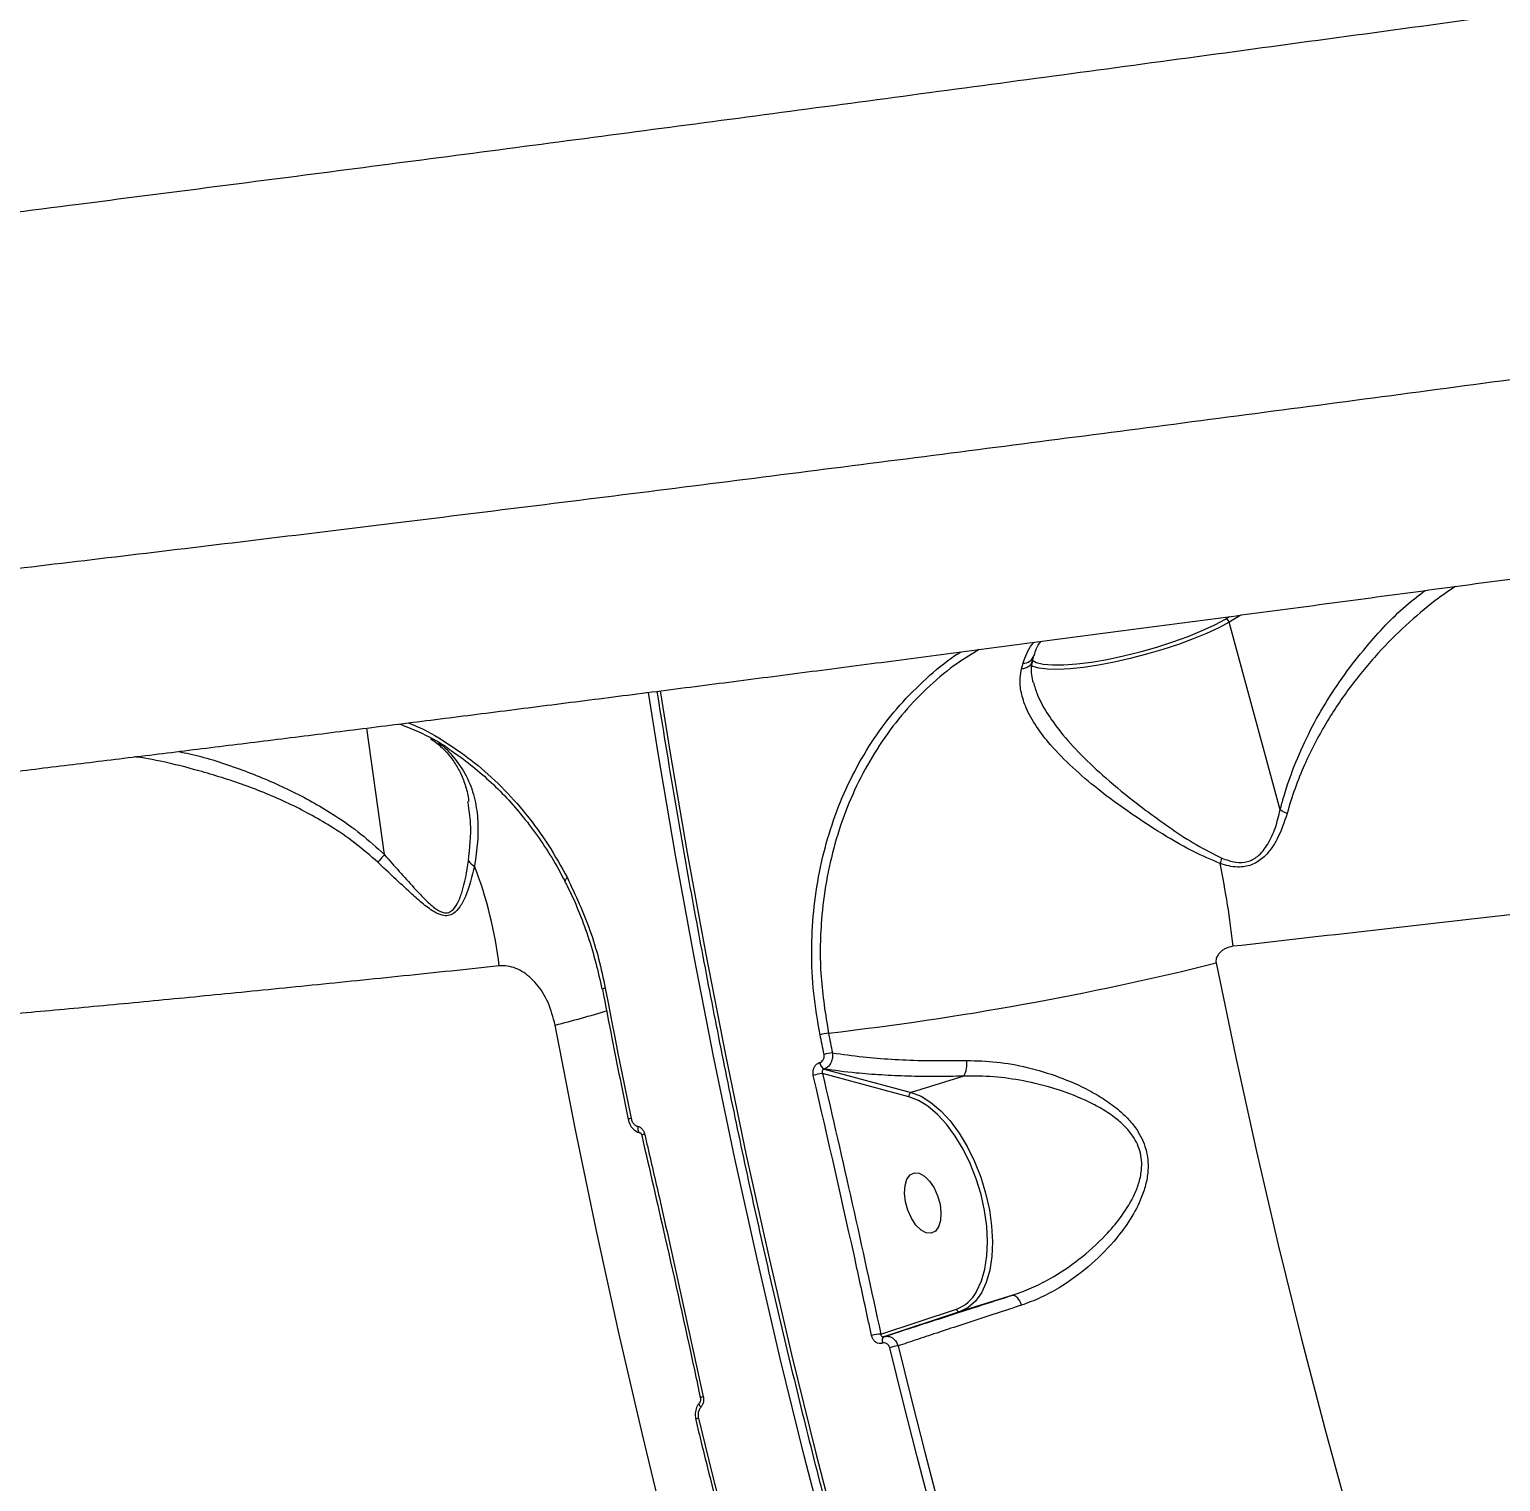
# Model space of a CAD drawing. Header units: millimetres. Extents: x -9609 to 9022, y -7175 to 8108.
# Drawn here: x -5118.8 to -4907.3, y 5036.6 to 5245.4 of the extents above; entities that cross this region are included whole.
import ezdxf

# ---------------------------------------------------------------- set-up
doc = ezdxf.new("R2010")
doc.units = ezdxf.units.MM
for name, color, linetype in [('DIKOM_ОБЪЕКТ', 7, 'Continuous'), ('DIKOM_РАЗМЕР_ЗОНА', 7, 'Continuous'), ('DIKOM_РАЗМЕР_ОБЪЕКТА', 7, 'Continuous')]:
    doc.layers.add(name, color=color, linetype=linetype)
doc.styles.add('style1', font='arial.ttf', dxfattribs={"width": 0.8})
doc.dimstyles.new('1-50', dxfattribs={"dimtxt": 300, "dimasz": 200, "dimexe": 100, "dimexo": 0, "dimgap": 100, "dimtad": 1, "dimtxsty": 'style1', "dimcen": 200, "dimclrd": 7, "dimclre": 7, "dimclrt": 7, "dimadec": 1, "dimazin": 2, "dimtfac": 1, "dimtmove": 0, "dimatfit": 2, "dimfxl": 0, "dimlwd": 25, "dimlwe": 18, "dimarcsym": 0})

# ---------------------------------------------------------------- blocks, each defined once
blk = doc.blocks.new('*D10')
at = {"layer": 'Defpoints', "color": 0, "transparency": 16777216}
for p in [(-405.54, 6589.16), (-8044.66, -3492.79), (424.09, -3492.79)]:
    blk.add_point(p, dxfattribs=at)
at = {"layer": 'DIKOM_РАЗМЕР_ОБЪЕКТА', "color": 7, "lineweight": 18, "transparency": 16777216}
for p, q in [((-405.54, 6589.16), (-8144.66, 6589.16)), ((424.09, -3492.79), (-8144.66, -3492.79))]:
    blk.add_line(p, q, dxfattribs=at)
at = {"layer": 'DIKOM_РАЗМЕР_ОБЪЕКТА', "color": 7, "lineweight": 25, "transparency": 16777216}
blk.add_line((-8044.66, 6389.16), (-8044.66, -3292.79), dxfattribs=at)
at = {"layer": 'DIKOM_РАЗМЕР_ОБЪЕКТА', "color": 7, "transparency": 16777216}
for points in [[(-8077.99, 6389.16), (-8011.32, 6389.16), (-8044.66, 6589.16)], [(-8077.99, -3292.79), (-8011.32, -3292.79), (-8044.66, -3492.79)]]:
    blk.add_solid(points, dxfattribs=at)
at = {"layer": 'DIKOM_РАЗМЕР_ОБЪЕКТА', "color": 7, "transparency": 16777216, "insert": (-8297.83, 1541.5), "char_height": 300, "attachment_point": 5, "rotation": 90, "style": 'style1'}
blk.add_mtext('10100', dxfattribs=at)
blk = doc.blocks.new('*D13')
at = {"layer": 'Defpoints', "color": 0, "transparency": 16777216}
for p in [(-4933.28, 8107.63), (-9158.98, -4977.79), (-1652.91, -4977.79)]:
    blk.add_point(p, dxfattribs=at)
at = {"layer": 'DIKOM_РАЗМЕР_ЗОНА', "color": 7, "lineweight": 18, "transparency": 16777216}
for p, q in [((-4933.28, 8107.63), (-9258.98, 8107.63)), ((-1652.91, -4977.79), (-9258.98, -4977.79))]:
    blk.add_line(p, q, dxfattribs=at)
at = {"layer": 'DIKOM_РАЗМЕР_ЗОНА', "color": 7, "lineweight": 25, "transparency": 16777216}
blk.add_line((-9158.98, 7907.63), (-9158.98, -4777.79), dxfattribs=at)
at = {"layer": 'DIKOM_РАЗМЕР_ЗОНА', "color": 7, "transparency": 16777216}
for points in [[(-9192.32, 7907.63), (-9125.65, 7907.63), (-9158.98, 8107.63)], [(-9192.32, -4777.79), (-9125.65, -4777.79), (-9158.98, -4977.79)]]:
    blk.add_solid(points, dxfattribs=at)
at = {"layer": 'DIKOM_РАЗМЕР_ЗОНА', "color": 7, "transparency": 16777216, "insert": (-9412.26, 1541.5), "char_height": 300, "attachment_point": 5, "rotation": 90, "style": 'style1'}
blk.add_mtext('13100', dxfattribs=at)

msp = doc.modelspace()

# ---------------------------------------------------------------- linework, layer by layer
at = {"layer": 'DIKOM_ОБЪЕКТ', "color": 7, "linetype": 'Continuous', "lineweight": 15}
for p, q in [((-4946.863, 5160.637), (-4946.249, 5161.002)), ((-4944.637, 5161.216), (-4946.337, 5160.206)), ((-4938.976, 5133.222), (-4946.337, 5160.206)), ((-4976.158, 5153.507), (-4975.943, 5154.293)), ((-4974.587, 5154.599), (-4974.375, 5155.361)), ((-5067.744, 5126.785), (-5070.276, 5144.967)), ((-5055.713, 5134.203), (-5055.739, 5134.412)), ((-5005.185, 5096.875), (-5005.163, 5096.882)), ((-4992.358, 5091.966), (-5004.773, 5095.297)), ((-5004.533, 5095.942), (-5004.556, 5095.935)), ((-5004.556, 5095.935), (-4992.015, 5092.571)), ((-4984.479, 5094.923), (-4992.015, 5092.571)), ((-5030.746, 5086.413), (-5030.746, 5086.41)), ((-4977.432, 5063.434), (-4984.968, 5061.082)), ((-4996.394, 5057.852), (-4985.526, 5061.432)), ((-4984.968, 5061.082), (-4995.948, 5057.466)), ((-4996.137, 5056.543), (-4996.159, 5056.536)), ((-4995.948, 5057.466), (-4995.925, 5057.473))]:
    msp.add_line(p, q, dxfattribs=at)
at = {"layer": 'DIKOM_ОБЪЕКТ', "color": 7, "linetype": 'Continuous', "lineweight": 15, "flags": 128}
for points in [[(-4946.337, 5160.206), (-4947.819, 5159.401), (-4949.553, 5158.585), (-4951.501, 5157.777), (-4953.62, 5156.994), (-4955.865, 5156.253), (-4958.186, 5155.57), (-4960.535, 5154.959), (-4962.859, 5154.435), (-4965.108, 5154.008), (-4967.234, 5153.687), (-4969.191, 5153.481), (-4970.934, 5153.392), (-4972.429, 5153.423), (-4973.64, 5153.574), (-4974.543, 5153.84), (-4974.782, 5153.96)], [(-4974.653, 5154.723), (-4974.046, 5154.399), (-4973.041, 5154.155), (-4971.709, 5154.038), (-4970.083, 5154.05), (-4968.204, 5154.192), (-4966.114, 5154.459), (-4963.866, 5154.845), (-4961.514, 5155.342), (-4959.113, 5155.936), (-4956.722, 5156.614), (-4954.401, 5157.359), (-4952.203, 5158.154), (-4950.182, 5158.978), (-4948.388, 5159.813), (-4946.863, 5160.637)], [(-4953.571, 4880.096), (-4958.815, 4892.486), (-4963.93, 4905.076), (-4968.914, 4917.858), (-4973.763, 4930.824), (-4978.474, 4943.965), (-4983.044, 4957.273), (-4987.47, 4970.738), (-4991.749, 4984.353), (-4995.878, 4998.108), (-4999.855, 5011.994), (-5003.677, 5026.002), (-5007.341, 5040.123), (-5010.844, 5054.348), (-5014.186, 5068.666), (-5017.363, 5083.07), (-5020.374, 5097.549), (-5023.216, 5112.094), (-5025.887, 5126.696), (-5028.386, 5141.344), (-5029.794, 5150.097)], [(-5028.111, 5150.312), (-5026.716, 5141.644), (-5024.225, 5127.04), (-5021.561, 5112.482), (-5018.728, 5097.981), (-5015.726, 5083.545), (-5012.558, 5069.185), (-5009.227, 5054.909), (-5005.734, 5040.727), (-5002.08, 5026.649), (-4998.27, 5012.683), (-4994.306, 4998.839), (-4990.189, 4985.125), (-4985.923, 4971.551), (-4981.51, 4958.126), (-4976.955, 4944.859), (-4972.257, 4931.757), (-4967.423, 4918.83), (-4962.454, 4906.086), (-4957.354, 4893.534), (-4952.126, 4881.182)], [(-5041.433, 5123.415), (-5041.554, 5123.32), (-5041.65, 5123.23), (-5041.717, 5123.15), (-5041.752, 5123.082), (-5041.755, 5123.028), (-5041.749, 5123.015)], [(-4948.206, 5111.193), (-4945.376, 5097.611), (-4942.39, 5084.1), (-4939.251, 5070.667), (-4935.961, 5057.323), (-4932.522, 5044.075), (-4928.937, 5030.932), (-4925.207, 5017.903), (-4921.335, 5004.996), (-4917.323, 4992.219), (-4913.176, 4979.581), (-4908.893, 4967.089)], [(-5035.999, 5107.591), (-5035.549, 5105.242), (-5035.095, 5102.895), (-5034.638, 5100.548), (-5034.175, 5098.204), (-5033.709, 5095.861), (-5033.238, 5093.52), (-5032.762, 5091.18), (-5032.283, 5088.842)], [(-4988.957, 4903.403), (-4993.748, 4916.797), (-4998.409, 4930.346), (-5002.934, 4944.043), (-5007.323, 4957.88), (-5011.573, 4971.85), (-5015.682, 4985.946), (-5019.648, 5000.158), (-5023.466, 5014.48), (-5027.138, 5028.904), (-5030.66, 5043.421), (-5034.029, 5058.024), (-5037.245, 5072.705), (-5040.305, 5087.456), (-5043.209, 5102.268)], [(-5004.55, 5098.047), (-5004.623, 5098.401), (-5004.695, 5098.756), (-5004.768, 5099.111), (-5004.84, 5099.466), (-5004.913, 5099.821), (-5004.984, 5100.176), (-5005.057, 5100.531), (-5005.128, 5100.887)], [(-5003.914, 5101.113), (-5003.842, 5100.758), (-5003.77, 5100.404), (-5003.698, 5100.049), (-5003.626, 5099.694), (-5003.554, 5099.339), (-5003.481, 5098.985), (-5003.409, 5098.63), (-5003.336, 5098.275)], [(-4992.015, 5092.571), (-4990.607, 5092.027), (-4989.187, 5091.15), (-4987.782, 5089.96), (-4986.424, 5088.482), (-4985.144, 5086.748), (-4983.969, 5084.798), (-4982.925, 5082.672), (-4982.035, 5080.419), (-4981.318, 5078.086), (-4980.789, 5075.725), (-4980.461, 5073.389), (-4980.342, 5071.127), (-4980.432, 5068.989), (-4980.73, 5067.023), (-4981.23, 5065.27), (-4981.921, 5063.77), (-4982.787, 5062.556), (-4983.811, 5061.653), (-4984.968, 5061.082)], [(-4990.47, 5091.153), (-4990.995, 5091.439), (-4992.358, 5091.966)], [(-4982.633, 5063.933), (-4982.571, 5064.039), (-4981.901, 5065.493), (-4981.416, 5067.192), (-4981.127, 5069.099), (-4981.039, 5071.172), (-4981.156, 5073.365), (-4981.473, 5075.631), (-4981.986, 5077.92), (-4982.682, 5080.182), (-4983.545, 5082.368), (-4984.556, 5084.429), (-4985.696, 5086.32), (-4986.938, 5088.001), (-4988.254, 5089.434), (-4989.616, 5090.589), (-4990.47, 5091.153)], [(-5031.306, 5087.702), (-5031.323, 5087.528), (-5031.322, 5087.36), (-5031.302, 5087.205), (-5031.264, 5087.066), (-5031.208, 5086.949), (-5031.139, 5086.857), (-5031.056, 5086.793), (-5030.962, 5086.758)], [(-4992.836, 5076.867), (-4992.977, 5078.085), (-4992.906, 5079.189), (-4992.628, 5080.091), (-4992.167, 5080.716), (-4991.558, 5081.015), (-4990.854, 5080.962), (-4990.108, 5080.564), (-4989.383, 5079.85), (-4988.737, 5078.881), (-4988.222, 5077.733), (-4987.881, 5076.5), (-4987.741, 5075.283), (-4987.812, 5074.178), (-4988.09, 5073.277), (-4988.551, 5072.652), (-4989.159, 5072.353), (-4989.865, 5072.405), (-4990.609, 5072.804), (-4991.335, 5073.517), (-4991.981, 5074.487), (-4992.495, 5075.635), (-4992.836, 5076.867)], [(-4977.432, 5063.434), (-4977.291, 5063.443), (-4977.135, 5063.389), (-4976.969, 5063.275), (-4976.798, 5063.105), (-4976.629, 5062.883), (-4976.465, 5062.617), (-4976.313, 5062.317), (-4976.178, 5061.99)], [(-4995.948, 5057.466), (-4996.023, 5057.425), (-4996.088, 5057.357), (-4996.14, 5057.264), (-4996.176, 5057.148), (-4996.196, 5057.013), (-4996.201, 5056.863), (-4996.187, 5056.702), (-4996.159, 5056.536)], [(-4995.925, 5057.473), (-4996.001, 5057.432), (-4996.065, 5057.364), (-4996.117, 5057.271), (-4996.153, 5057.155), (-4996.174, 5057.02), (-4996.178, 5056.87), (-4996.166, 5056.709), (-4996.137, 5056.543)], [(-4978.44, 4994.755), (-4980.69, 5002.265), (-4982.894, 5009.815), (-4985.05, 5017.404), (-4987.16, 5025.031), (-4989.222, 5032.694), (-4991.235, 5040.391), (-4993.2, 5048.121), (-4995.116, 5055.882)], [(-4993.908, 5056.141), (-4991.994, 5048.385), (-4990.031, 5040.661), (-4988.019, 5032.969), (-4985.959, 5025.312), (-4983.851, 5017.691), (-4981.695, 5010.107), (-4979.493, 5002.562), (-4977.245, 4995.058)], [(-5022.262, 5047.326), (-5022.347, 5047.45), (-5022.413, 5047.57), (-5022.458, 5047.684), (-5022.481, 5047.787), (-5022.482, 5047.877), (-5022.46, 5047.951), (-5022.43, 5047.994)], [(-5022.31, 5048.635), (-5022.309, 5048.634), (-5022.309, 5048.631)], [(-5022.607, 5045.763), (-5022.745, 5045.708), (-5022.857, 5045.656), (-5022.939, 5045.607), (-5022.988, 5045.564), (-5023.002, 5045.528), (-5023.001, 5045.525)], [(-5022.607, 5045.763), (-5020.609, 5037.679), (-5018.562, 5029.627), (-5016.464, 5021.609), (-5014.315, 5013.627), (-5012.118, 5005.681), (-5009.872, 4997.774), (-5007.577, 4989.908), (-5005.234, 4982.083)]]:
    msp.add_lwpolyline(points, dxfattribs=at)
at = {"layer": 'DIKOM_ОБЪЕКТ', "color": 7, "linetype": 'Continuous', "lineweight": 15}
for centre, radius, start, end in [((-4946.871, 5160.09), 0.546, 12.17265, 89.1878), ((-4975.91, 5155.912), 1.619, 268.85436, 341.27474), ((-4940.76, 5123.722), 7.098, 158.91936, 165.4993), ((-5053.783, 5127.184), 2.293, 214.78156, 243.66471), ((-5109.296, 5104.055), 58.428, 6.59115, 21.14216), ((-5072.121, 5099.672), 127.141, 6.28591, 11.72026), ((-5053.987, 5536.816), 438.57, 276.55587, 283.957), ((-5035.857, 5106.478), 1.122, 97.2446, 119.78292), ((-5079.8, 5249.137), 151.358, 283.98986, 286.95124), ((-5002.888, 5092.257), 8.916, 96.6073, 104.55047), ((-5003.926, 5097.038), 1.27, 187.35824, 240.24961), ((-5003.899, 5097.049), 1.275, 187.50246, 240.18563), ((-5002.372, 5089.824), 8.506, 96.50666, 104.8359), ((-4987.225, 5096.611), 3.223, 328.4164, 10.03063), ((-5004.155, 5088.864), 6.463, 95.49382, 107.46396), ((-4991.808, 5092.053), 0.557, 111.82995, 188.9728), ((-5032.22, 5088.112), 0.733, 94.92358, 130.11685), ((-5030.222, 5085.836), 0.779, 98.56965, 132.20199), ((-4987.393, 5066.515), 5.415, 290.1604, 331.52063), ((-4985.069, 5061.541), 0.47, 193.44284, 282.38806), ((-4996.174, 5052.699), 5.159, 92.44327, 107.46709), ((-4993.457, 5051.099), 5.062, 95.10902, 109.12068), ((-5021.825, 5048.185), 0.662, 96.90484, 137.11157)]:
    msp.add_arc(centre, radius, start, end, dxfattribs=at)
for points, knots in [([(-4469.843, 5310.388), (-4475.137, 5309.566), (-4485.73, 5307.921), (-4502.361, 5305.371), (-4519.495, 5302.766), (-4537.325, 5300.079), (-4555.832, 5297.313), (-4575.004, 5294.47), (-4594.621, 5291.581), (-4614.455, 5288.68), (-4634.463, 5285.77), (-4654.603, 5282.858), (-4675.027, 5279.921), (-4695.894, 5276.934), (-4717.183, 5273.902), (-4738.866, 5270.828), (-4760.697, 5267.748), (-4782.429, 5264.695), (-4804.028, 5261.673), (-4825.459, 5258.688), (-4846.879, 5255.717), (-4868.454, 5252.737), (-4890.148, 5249.755), (-4911.926, 5246.774), (-4933.535, 5243.83), (-4954.72, 5240.959), (-4975.455, 5238.163), (-4995.721, 5235.446), (-5015.684, 5232.785), (-5035.494, 5230.161), (-5055.107, 5227.581), (-5074.482, 5225.052), (-5093.392, 5222.604), (-5112.818, 5220.112), (-5132.6, 5217.603), (-5152.654, 5215.09), (-5165.319, 5213.534), (-5171.649, 5212.756)], [0, 0, 0, 0, 0.0277162, 0.0554554, 0.0831954, 0.1109107, 0.1394316, 0.1679794, 0.1965258, 0.2250477, 0.2527589, 0.2804942, 0.308231, 0.3359418, 0.3644571, 0.3929979, 0.4215384, 0.4500531, 0.4777908, 0.505552, 0.5333131, 0.5610503, 0.5895953, 0.6181663, 0.6467363, 0.6752816, 0.7029903, 0.730722, 0.7584544, 0.786163, 0.8146745, 0.8432131, 0.8717507, 0.9002629, 0.9335017, 0.9667609, 1, 1, 1, 1]), ([(-5329.972, 5150.44), (-5329.985, 5150.418), (-5330.116, 5150.185), (-5329.519, 5149.845), (-5328.083, 5149.443), (-5325.59, 5149.182), (-5322.185, 5149.051), (-5317.882, 5149.055), (-5312.719, 5149.187), (-5306.737, 5149.441), (-5299.906, 5149.819), (-5292.157, 5150.324), (-5283.471, 5150.963), (-5273.836, 5151.74), (-5263.36, 5152.645), (-5252.167, 5153.668), (-5240.298, 5154.803), (-5227.8, 5156.046), (-5214.587, 5157.402), (-5200.55, 5158.884), (-5185.681, 5160.494), (-5169.984, 5162.233), (-5153.636, 5164.081), (-5136.839, 5166.015), (-5119.633, 5168.029), (-5102.067, 5170.116), (-5084.005, 5172.292), (-5065.303, 5174.576), (-5045.969, 5176.967), (-5026.021, 5179.465), (-5005.686, 5182.041), (-4985.199, 5184.664), (-4964.601, 5187.331), (-4943.932, 5190.033), (-4923.038, 5192.791), (-4901.757, 5195.628), (-4880.112, 5198.54), (-4858.133, 5201.526), (-4836.072, 5204.553), (-4813.063, 5207.738), (-4789.139, 5211.084), (-4764.358, 5214.586), (-4739.512, 5218.133), (-4714.663, 5221.718), (-4689.876, 5225.33), (-4666.632, 5228.752), (-4644.931, 5231.979), (-4624.745, 5235.006), (-4604.883, 5238.012), (-4585.199, 5241.019), (-4565.735, 5244.022), (-4546.534, 5247.014), (-4527.819, 5249.961), (-4509.813, 5252.828), (-4492.529, 5255.61), (-4475.966, 5258.307), (-4459.984, 5260.941), (-4444.465, 5263.533), (-4429.458, 5266.075), (-4415.004, 5268.562), (-4401.275, 5270.965), (-4388.416, 5273.258), (-4376.429, 5275.439), (-4365.302, 5277.51), (-4354.95, 5279.485), (-4345.3, 5281.379), (-4336.403, 5283.184), (-4328.292, 5284.895), (-4321.068, 5286.49), (-4314.807, 5287.949), (-4309.494, 5289.274), (-4305.101, 5290.469), (-4301.59, 5291.545), (-4298.93, 5292.511), (-4297.228, 5293.352), (-4296.434, 5293.972), (-4296.565, 5294.254), (-4296.609, 5294.347)], [0, 0, 0, 0, 0.001385, 0.0145913, 0.0281764, 0.0417741, 0.055372, 0.0689572, 0.0821837, 0.0954218, 0.1086596, 0.1218862, 0.1354982, 0.1491228, 0.1627472, 0.1763593, 0.1895867, 0.2028259, 0.2160651, 0.2292927, 0.2429049, 0.2565298, 0.2701548, 0.2837667, 0.2969774, 0.3101995, 0.323421, 0.3366318, 0.3502248, 0.3638306, 0.377436, 0.3910291, 0.4042406, 0.4174639, 0.4306871, 0.4438985, 0.457494, 0.4711018, 0.4847092, 0.4983044, 0.5135873, 0.5288788, 0.5441619, 0.5597743, 0.575397, 0.5910097, 0.6042386, 0.6174788, 0.6307192, 0.6439484, 0.6575617, 0.6711873, 0.6848134, 0.6984267, 0.7116328, 0.7248506, 0.7380683, 0.7512744, 0.764863, 0.778464, 0.792065, 0.8056534, 0.8188814, 0.8321208, 0.8453601, 0.858588, 0.8722021, 0.8858288, 0.8994554, 0.9130696, 0.926293, 0.9395278, 0.9527626, 0.9659858, 0.9795953, 0.9932172, 1, 1, 1, 1]), ([(-5330.005, 5150.439), (-5330.004, 5150.363), (-5329.994, 5149.245), (-5329.665, 5147.111), (-5329.017, 5144.107), (-5328.055, 5141.246), (-5326.854, 5138.555), (-5325.432, 5136.054), (-5323.831, 5133.764), (-5322.09, 5131.701), (-5320.255, 5129.875), (-5318.375, 5128.292), (-5316.497, 5126.947), (-5314.662, 5125.823), (-5312.895, 5124.897), (-5311.214, 5124.144), (-5309.621, 5123.534), (-5308.109, 5123.041), (-5306.662, 5122.643), (-5305.259, 5122.321), (-5303.877, 5122.061), (-5302.48, 5121.85), (-5301.015, 5121.681), (-5299.4, 5121.547), (-5297.454, 5121.445), (-5294.902, 5121.391), (-5291.926, 5121.414), (-5288.611, 5121.508), (-5285.211, 5121.653), (-5281.577, 5121.848), (-5277.652, 5122.094), (-5273.529, 5122.383), (-5269.177, 5122.712), (-5264.565, 5123.086), (-5259.705, 5123.5), (-5254.581, 5123.956), (-5249.188, 5124.454), (-5243.52, 5124.995), (-5237.592, 5125.576), (-5231.401, 5126.198), (-5224.951, 5126.86), (-5218.229, 5127.565), (-5211.247, 5128.309), (-5204.029, 5129.091), (-5196.595, 5129.908), (-5188.933, 5130.762), (-5181.03, 5131.653), (-5172.871, 5132.585), (-5164.474, 5133.553), (-5155.854, 5134.558), (-5147.005, 5135.6), (-5137.927, 5136.678), (-5128.648, 5137.789), (-5119.174, 5138.934), (-5109.51, 5140.109), (-5099.638, 5141.319), (-5089.571, 5142.562), (-5079.334, 5143.834), (-5068.956, 5145.131), (-5058.438, 5146.455), (-5047.757, 5147.806), (-5036.906, 5149.187), (-5025.893, 5150.597), (-5014.746, 5152.031), (-5003.461, 5153.491), (-4992.036, 5154.976), (-4980.494, 5156.484), (-4968.858, 5158.012), (-4957.135, 5159.558), (-4945.316, 5161.124), (-4933.401, 5162.71), (-4921.408, 5164.314), (-4909.358, 5165.932), (-4897.27, 5167.562), (-4885.156, 5169.203), (-4872.999, 5170.856), (-4860.779, 5172.525), (-4848.485, 5174.211), (-4836.133, 5175.911), (-4823.74, 5177.624), (-4811.32, 5179.348), (-4798.894, 5181.079), (-4786.477, 5182.816), (-4774.087, 5184.556), (-4761.742, 5186.296), (-4749.458, 5188.035), (-4737.25, 5189.77), (-4725.126, 5191.5), (-4713.062, 5193.228), (-4701.027, 5194.959), (-4689.008, 5196.694), (-4677.03, 5198.431), (-4665.128, 5200.164), (-4653.338, 5201.887), (-4641.693, 5203.597), (-4630.174, 5205.295), (-4618.765, 5206.984), (-4607.455, 5208.666), (-4596.271, 5210.337), (-4585.222, 5211.995), (-4574.306, 5213.64), (-4563.518, 5215.274), (-4552.892, 5216.892), (-4542.435, 5218.492), (-4532.145, 5220.074), (-4522.001, 5221.642), (-4512.026, 5223.193), (-4502.253, 5224.72), (-4492.717, 5226.219), (-4483.415, 5227.69), (-4474.313, 5229.139), (-4465.402, 5230.566), (-4456.693, 5231.97), (-4448.211, 5233.348), (-4439.952, 5234.7), (-4431.914, 5236.026), (-4424.116, 5237.323), (-4416.572, 5238.588), (-4409.279, 5239.824), (-4402.22, 5241.03), (-4395.403, 5242.209), (-4388.847, 5243.354), (-4382.572, 5244.464), (-4376.59, 5245.536), (-4370.867, 5246.576), (-4365.402, 5247.585), (-4360.192, 5248.563), (-4355.258, 5249.507), (-4350.592, 5250.419), (-4346.19, 5251.299), (-4342.041, 5252.151), (-4338.156, 5252.974), (-4334.52, 5253.771), (-4331.11, 5254.551), (-4327.879, 5255.328), (-4324.746, 5256.132), (-4321.87, 5256.936), (-4319.422, 5257.702), (-4317.461, 5258.392), (-4315.876, 5259.013), (-4314.476, 5259.619), (-4313.123, 5260.267), (-4311.786, 5260.976), (-4310.441, 5261.766), (-4309.069, 5262.663), (-4307.66, 5263.693), (-4306.21, 5264.884), (-4304.727, 5266.265), (-4303.231, 5267.86), (-4301.755, 5269.686), (-4300.343, 5271.748), (-4299.046, 5274.034), (-4297.912, 5276.521), (-4296.985, 5279.172), (-4296.297, 5281.95), (-4295.86, 5284.911), (-4295.708, 5288.007), (-4295.922, 5291.163), (-4296.204, 5293.293), (-4296.485, 5294.334), (-4296.497, 5294.378)], [0, 0, 0, 0, 0.000151, 0.0022299, 0.0042696, 0.006273, 0.0082427, 0.0101806, 0.0120874, 0.0139624, 0.0158039, 0.0176105, 0.0193842, 0.0211337, 0.0228783, 0.0246422, 0.0264565, 0.0283648, 0.0304196, 0.0326837, 0.0352357, 0.0381801, 0.0416652, 0.0459232, 0.0513732, 0.058981, 0.0693769, 0.078335, 0.0867503, 0.095661, 0.1041652, 0.112402, 0.1206194, 0.1287103, 0.1367363, 0.1447199, 0.1526793, 0.1606292, 0.1685839, 0.1764552, 0.1843489, 0.1922583, 0.2001661, 0.2080499, 0.215891, 0.2236757, 0.2314965, 0.2393436, 0.2471808, 0.2550151, 0.2628541, 0.270704, 0.2785713, 0.2863859, 0.2942074, 0.3020537, 0.3099093, 0.3177566, 0.3255778, 0.33336, 0.3411468, 0.3489786, 0.3568004, 0.3646188, 0.3724413, 0.3802744, 0.388123, 0.3959439, 0.403746, 0.411562, 0.4193846, 0.4272063, 0.4350177, 0.442812, 0.4505806, 0.4583327, 0.4661166, 0.4739269, 0.4817576, 0.4896044, 0.497461, 0.5053219, 0.5131802, 0.5210299, 0.5288652, 0.5366814, 0.5444726, 0.552234, 0.5599766, 0.5677579, 0.57558, 0.5834253, 0.5912771, 0.5991142, 0.6069199, 0.61468, 0.6224804, 0.6302921, 0.6380978, 0.6459042, 0.6537179, 0.6615453, 0.6693983, 0.6772014, 0.6850253, 0.692883, 0.700753, 0.7086123, 0.7164371, 0.7242113, 0.7319944, 0.7398299, 0.7476588, 0.7554876, 0.763323, 0.7711721, 0.7790431, 0.786879, 0.7947119, 0.8025837, 0.810476, 0.8183714, 0.8262467, 0.8340873, 0.8419157, 0.8498342, 0.8577591, 0.8657007, 0.8736725, 0.8816902, 0.8897718, 0.8979486, 0.9061514, 0.9145229, 0.9231334, 0.9321431, 0.9419775, 0.9502002, 0.9559221, 0.9600006, 0.963415, 0.966304, 0.9688088, 0.9710356, 0.9730671, 0.9749691, 0.9767959, 0.978592, 0.980386, 0.982198, 0.9840412, 0.9859173, 0.9878199, 0.9897406, 0.9916721, 0.9936097, 0.9957469, 0.9978486, 0.9999095, 1, 1, 1, 1]), ([(-4428.072, 5191.625), (-4429.374, 5191.208), (-4431.978, 5190.373), (-4437.059, 5188.955), (-4443.004, 5187.418), (-4450.131, 5185.697), (-4458.507, 5183.789), (-4468.219, 5181.687), (-4479.073, 5179.443), (-4491.082, 5177.061), (-4504.237, 5174.549), (-4518.104, 5171.995), (-4532.582, 5169.414), (-4547.564, 5166.826), (-4563.455, 5164.16), (-4580.242, 5161.426), (-4597.889, 5158.635), (-4616.402, 5155.788), (-4635.747, 5152.896), (-4655.977, 5149.952), (-4676.805, 5147.002), (-4697.726, 5144.112), (-4718.546, 5141.301), (-4739.171, 5138.576), (-4760.175, 5135.854), (-4781.501, 5133.141), (-4803.078, 5130.444), (-4824.307, 5127.834), (-4845.119, 5125.313), (-4865.462, 5122.882), (-4885.79, 5120.484), (-4906.025, 5118.128), (-4926.14, 5115.813), (-4939.212, 5114.333), (-4945.745, 5113.593)], [0, 0, 0, 0, 0.0283336, 0.0566672, 0.0852828, 0.1138983, 0.1455323, 0.1771903, 0.2088241, 0.2413899, 0.2739832, 0.3065489, 0.3371872, 0.3678493, 0.3984874, 0.4300098, 0.4615586, 0.49308, 0.5257425, 0.5584052, 0.5915371, 0.6246696, 0.6557868, 0.6869292, 0.7180485, 0.7500729, 0.7821242, 0.8141501, 0.844705, 0.8752829, 0.9058377, 0.9372171, 0.96862, 1, 1, 1, 1]), ([(-4938.976, 5133.222), (-4938.809, 5133.843), (-4938.165, 5136.236), (-4936.768, 5140.157), (-4934.651, 5144.758), (-4932.173, 5149.128), (-4929.375, 5153.266), (-4925.538, 5158.011), (-4921.822, 5161.958), (-4918.985, 5164.125), (-4918.165, 5164.75)], [0, 0, 0, 0, 0.0424641, 0.1637608, 0.285541, 0.4071249, 0.5422604, 0.6774367, 0.906858, 1, 1, 1, 1]), ([(-4913.791, 5165.338), (-4914.765, 5164.672), (-4917.209, 5163.001), (-4920.947, 5159.796), (-4925.02, 5155.73), (-4928.879, 5151.082), (-4932.455, 5145.787), (-4935.078, 5140.761), (-4936.892, 5136.328), (-4937.625, 5133.903), (-4937.991, 5132.691)], [0, 0, 0, 0, 0.0975125, 0.2446849, 0.3918315, 0.5426695, 0.6934231, 0.8449441, 0.9224916, 1, 1, 1, 1]), ([(-5005.128, 5100.887), (-5005.469, 5102.872), (-5006.152, 5106.844), (-5006.414, 5112.805), (-5006.128, 5118.64), (-5005.294, 5124.283), (-5003.924, 5129.775), (-5002.005, 5135.036), (-4999.575, 5140.011), (-4996.653, 5144.632), (-4993.264, 5148.849), (-4989.416, 5152.545), (-4986.591, 5154.905), (-4984.976, 5155.854), (-4984.876, 5155.913)], [0, 0, 0, 0, 0.0944211, 0.1888404, 0.2781813, 0.3678081, 0.4571489, 0.5465641, 0.6362612, 0.7256731, 0.8150436, 0.9047017, 0.9940778, 1, 1, 1, 1]), ([(-4982.239, 5156.258), (-4983.276, 5155.634), (-4985.793, 5154.12), (-4989.403, 5151.105), (-4993.067, 5147.351), (-4996.281, 5143.125), (-4999.039, 5138.521), (-5001.313, 5133.585), (-5003.064, 5128.374), (-5004.3, 5122.96), (-5005.105, 5116.566), (-5005.209, 5109.194), (-5004.346, 5103.807), (-5003.914, 5101.113)], [0, 0, 0, 0, 0.0604344, 0.1467229, 0.2327273, 0.3187194, 0.4049821, 0.4909677, 0.5769445, 0.6631965, 0.749174, 0.8745866, 1, 1, 1, 1]), ([(-4975.943, 5154.293), (-4975.598, 5155.248), (-4975.205, 5156.335), (-4974.479, 5157.184), (-4974.391, 5157.287)], [0, 0, 0, 0, 0.8786211, 1, 1, 1, 1]), ([(-4974.36, 5155.384), (-4974.296, 5155.601), (-4974.123, 5156.189), (-4973.778, 5156.893), (-4973.466, 5157.331), (-4973.405, 5157.416)], [0, 0, 0, 0, 0.3209459, 0.8678921, 1, 1, 1, 1]), ([(-4976.158, 5153.507), (-4976.12, 5153.51), (-4975.878, 5153.529), (-4975.438, 5153.641), (-4974.957, 5153.954), (-4974.665, 5154.303), (-4974.627, 5154.546), (-4974.616, 5154.614)], [0, 0, 0, 0, 0.0512533, 0.3182011, 0.6037575, 0.889296, 1, 1, 1, 1]), ([(-4974.469, 5151.5), (-4974.56, 5151.877), (-4974.757, 5152.696), (-4974.765, 5153.707), (-4974.598, 5154.338), (-4974.53, 5154.596)], [0, 0, 0, 0, 0.3355717, 0.7285302, 1, 1, 1, 1]), ([(-4947.631, 5125.499), (-4948.912, 5126.04), (-4951.508, 5127.135), (-4955.746, 5129.603), (-4960.414, 5132.602), (-4964.983, 5135.96), (-4968.917, 5139.3), (-4971.879, 5142.313), (-4974.112, 5145.204), (-4975.517, 5147.721), (-4976.276, 5150.076), (-4976.457, 5151.958), (-4976.241, 5153.076), (-4976.158, 5153.507)], [0, 0, 0, 0, 0.0889146, 0.180131, 0.304982, 0.4334645, 0.5379122, 0.6451602, 0.7294051, 0.8158761, 0.8847863, 0.9555188, 1, 1, 1, 1]), ([(-4974.446, 5151.513), (-4974.295, 5150.971), (-4973.897, 5149.538), (-4972.58, 5147.151), (-4970.47, 5144.206), (-4967.616, 5141.058), (-4963.893, 5137.585), (-4959.501, 5133.995), (-4955.093, 5130.801), (-4951.057, 5128.115), (-4948.614, 5126.892), (-4947.382, 5126.275)], [0, 0, 0, 0, 0.0583642, 0.1544707, 0.2531437, 0.3739267, 0.4978629, 0.6440338, 0.7940651, 0.8961202, 1, 1, 1, 1]), ([(-5028.575, 5150.255), (-5027.872, 5145.868), (-5026.455, 5137.026), (-5024.142, 5123.767), (-5021.684, 5110.477), (-5019.083, 5097.235), (-5016.342, 5084.049), (-5013.462, 5070.925), (-5010.446, 5057.87), (-5007.296, 5044.891), (-5004.009, 5031.996), (-5000.594, 5019.191), (-4997.046, 5006.484), (-4993.372, 4993.881), (-4989.571, 4981.389), (-4985.647, 4969.015), (-4981.601, 4956.766), (-4977.435, 4944.649), (-4973.152, 4932.669), (-4968.752, 4920.834), (-4964.243, 4909.148), (-4959.621, 4897.623), (-4955.676, 4888.133), (-4953.261, 4882.509), (-4952.452, 4880.624)], [0, 0, 0, 0, 0.0458067, 0.0923408, 0.1388754, 0.18541, 0.2319447, 0.2784797, 0.3250146, 0.3715499, 0.4180858, 0.4646215, 0.511158, 0.5576939, 0.6042311, 0.6507688, 0.6973063, 0.7438448, 0.790384, 0.8369239, 0.8834635, 0.9300042, 0.9765468, 1, 1, 1, 1]), ([(-5058.307, 5141.847), (-5058.423, 5141.93), (-5059.871, 5142.976), (-5062.342, 5144.275), (-5064.722, 5145.185), (-5065.666, 5145.546)], [0, 0, 0, 0, 0.0498505, 0.6232747, 1, 1, 1, 1]), ([(-5064.316, 5145.716), (-5063.933, 5145.569), (-5062.082, 5144.854), (-5058.863, 5142.961), (-5054.749, 5140.068), (-5050.883, 5136.601), (-5047.339, 5132.639), (-5044.121, 5128.263), (-5042.328, 5125.029), (-5041.433, 5123.415)], [0, 0, 0, 0, 0.04162647, 0.20125444, 0.36139828, 0.52104262, 0.68052189, 0.84052044, 1, 1, 1, 1]), ([(-5061.13, 5143.466), (-5060.811, 5143.242), (-5059.961, 5142.645), (-5058.834, 5141.548), (-5057.721, 5140.174), (-5056.803, 5138.603), (-5056.112, 5136.808), (-5055.719, 5135.401), (-5055.637, 5134.554), (-5055.625, 5134.432)], [0, 0, 0, 0, 0.0944749, 0.2520171, 0.4161927, 0.5884355, 0.7741974, 0.9676167, 1, 1, 1, 1]), ([(-5097.331, 5141.605), (-5096.254, 5141.37), (-5092.88, 5140.632), (-5087.37, 5138.714), (-5080.85, 5135.948), (-5075.436, 5132.872), (-5071.054, 5129.802), (-5068.847, 5127.79), (-5067.744, 5126.785)], [0, 0, 0, 0, 0.0992155, 0.3109041, 0.5228984, 0.7341793, 0.8671213, 1, 1, 1, 1]), ([(-5059.957, 5142.817), (-5059.948, 5142.811), (-5059.068, 5142.241), (-5057.655, 5140.694), (-5055.861, 5138.138), (-5054.761, 5135.134), (-5054.273, 5131.942), (-5054.272, 5128.63), (-5054.624, 5126.295), (-5054.8, 5125.129)], [0, 0, 0, 0, 0.0014295, 0.1464887, 0.3228601, 0.4994125, 0.6659442, 0.8332095, 1, 1, 1, 1]), ([(-5058.466, 5141.911), (-5058.461, 5141.907), (-5057.525, 5141.337), (-5055.68, 5139.979), (-5053.023, 5137.778), (-5050.469, 5135.284), (-5048.039, 5132.543), (-5045.765, 5129.558), (-5043.653, 5126.382), (-5042.419, 5124.114), (-5041.805, 5122.983)], [0, 0, 0, 0, 0.0008106, 0.140321, 0.2806217, 0.4225672, 0.5659422, 0.7104184, 0.8556662, 1, 1, 1, 1]), ([(-5068.69, 5125.672), (-5069.77, 5126.618), (-5071.931, 5128.511), (-5076.219, 5131.389), (-5081.511, 5134.254), (-5087.86, 5136.87), (-5095.156, 5139.095), (-5100.445, 5140.421), (-5103.564, 5140.818), (-5103.652, 5140.829)], [0, 0, 0, 0, 0.1105714, 0.2212037, 0.3984796, 0.5763839, 0.7540254, 0.993081, 1, 1, 1, 1]), ([(-5055.666, 5125.876), (-5055.463, 5127.708), (-5055.141, 5130.615), (-5055.558, 5133.234), (-5055.713, 5134.203)], [0, 0, 0, 0, 0.6299616, 1, 1, 1, 1]), ([(-4937.991, 5132.691), (-4938.403, 5131.44), (-4938.978, 5129.692), (-4940.217, 5127.652), (-4941.314, 5126.34), (-4942.843, 5125.271), (-4944.976, 5124.842), (-4946.607, 5125.156), (-4947.523, 5125.463), (-4947.631, 5125.499)], [0, 0, 0, 0, 0.28651993, 0.40028965, 0.51629015, 0.65747819, 0.79938452, 0.97636229, 1, 1, 1, 1]), ([(-4947.382, 5126.275), (-4946.712, 5126.025), (-4945.504, 5125.577), (-4943.665, 5125.654), (-4941.992, 5126.546), (-4940.641, 5128.323), (-4939.593, 5130.645), (-4939.206, 5132.365), (-4938.972, 5133.214), (-4938.972, 5133.215)], [0, 0, 0, 0, 0.1595595, 0.2875509, 0.4150719, 0.5934828, 0.7962169, 0.9997234, 1, 1, 1, 1]), ([(-4938.972, 5133.215), (-4938.973, 5133.216), (-4938.974, 5133.217), (-4938.974, 5133.22), (-4938.975, 5133.222), (-4938.976, 5133.222)], [0, 0, 0, 0, 0.3579377, 0.8043266, 1, 1, 1, 1]), ([(-4937.991, 5132.691), (-4938.024, 5132.702), (-4938.217, 5132.773), (-4938.588, 5132.939), (-4938.836, 5133.117), (-4938.972, 5133.215)], [0, 0, 0, 0, 0.08451444, 0.49716047, 1, 1, 1, 1]), ([(-5067.747, 5126.772), (-5067.931, 5126.57), (-5068.27, 5126.198), (-5068.557, 5125.847), (-5068.671, 5125.696), (-5068.69, 5125.672)], [0, 0, 0, 0, 0.4993169, 0.9205752, 1, 1, 1, 1]), ([(-5067.744, 5126.785), (-5067.744, 5126.783), (-5067.744, 5126.779), (-5067.745, 5126.774), (-5067.747, 5126.772), (-5067.747, 5126.772)], [0, 0, 0, 0, 0.3887588, 0.77627019, 1, 1, 1, 1]), ([(-5067.747, 5126.772), (-5067.746, 5126.77), (-5066.34, 5125.153), (-5064.406, 5123.024), (-5062.042, 5120.421), (-5060.691, 5119.176), (-5059.535, 5118.456), (-5058.657, 5118.357), (-5057.871, 5118.767), (-5057.173, 5119.794), (-5056.247, 5122.187), (-5055.911, 5124.321), (-5055.666, 5125.876)], [0, 0, 0, 0, 0.00031, 0.2742242, 0.3691319, 0.4635563, 0.523548, 0.5648807, 0.6061891, 0.6747373, 0.7630161, 1, 1, 1, 1]), ([(-5054.8, 5125.129), (-5055.155, 5123.643), (-5055.646, 5121.587), (-5056.811, 5119.314), (-5057.663, 5118.338), (-5058.566, 5117.948), (-5059.547, 5118.012), (-5060.838, 5118.64), (-5062.357, 5119.789), (-5064.99, 5122.18), (-5067.119, 5124.189), (-5068.69, 5125.672)], [0, 0, 0, 0, 0.2311127, 0.3196639, 0.3914115, 0.4366843, 0.4822216, 0.5456468, 0.6397168, 0.7342163, 1, 1, 1, 1]), ([(-5041.838, 5122.971), (-5041.718, 5122.749), (-5040.986, 5121.398), (-5039.849, 5118.759), (-5038.46, 5115.067), (-5037.318, 5111.283), (-5036.766, 5108.704), (-5036.494, 5107.433)], [0, 0, 0, 0, 0.0469644, 0.2857495, 0.5256364, 0.7661522, 1, 1, 1, 1]), ([(-5041.433, 5123.415), (-5040.28, 5120.939), (-5038.534, 5117.188), (-5036.895, 5111.798), (-5036.297, 5108.993), (-5035.999, 5107.591)], [0, 0, 0, 0, 0.4927627, 0.7463926, 1, 1, 1, 1]), ([(-4945.745, 5113.593), (-4945.979, 5113.553), (-4946.466, 5113.469), (-4947.092, 5113.169), (-4947.584, 5112.782), (-4947.941, 5112.356), (-4948.155, 5111.921), (-4948.243, 5111.515), (-4948.218, 5111.297), (-4948.206, 5111.193)], [0, 0, 0, 0, 0.1943508, 0.4037236, 0.553854, 0.6910208, 0.8350764, 0.9219256, 1, 1, 1, 1]), ([(-5051.254, 5110.762), (-5055.877, 5110.277), (-5065.13, 5109.308), (-5078.214, 5107.972), (-5090.679, 5106.727), (-5102.591, 5105.569), (-5113.902, 5104.506), (-5124.552, 5103.546), (-5134.361, 5102.705), (-5143.598, 5101.963), (-5152.12, 5101.34), (-5159.801, 5100.854), (-5166.363, 5100.524), (-5171.774, 5100.353), (-5176.014, 5100.342), (-5179.021, 5100.497), (-5180.858, 5100.797), (-5181.082, 5101.127), (-5181.191, 5101.287)], [0, 0, 0, 0, 0.0578969, 0.1158647, 0.1738325, 0.2317297, 0.2920026, 0.3523541, 0.4127046, 0.472976, 0.5393048, 0.6058447, 0.6724911, 0.7391371, 0.8056757, 0.8720038, 0.9381129, 1, 1, 1, 1]), ([(-5043.209, 5102.268), (-5043.497, 5103.373), (-5044.065, 5105.558), (-5045.78, 5108.263), (-5047.92, 5110.141), (-5049.86, 5110.825), (-5050.951, 5110.775), (-5051.254, 5110.762)], [0, 0, 0, 0, 0.2385051, 0.4713443, 0.6967848, 0.9160003, 1, 1, 1, 1]), ([(-5036.413, 5107.451), (-5035.962, 5105.093), (-5034.759, 5098.82), (-5033.487, 5092.572), (-5032.692, 5088.673)], [0, 0, 0, 0, 0.3758559, 1, 1, 1, 1]), ([(-5181.246, 5101.278), (-5180.354, 5095.992), (-5178.415, 5084.506), (-5175.228, 5066.863), (-5171.723, 5048.345), (-5168.047, 5029.869), (-5164.205, 5011.438), (-5160.195, 4993.055), (-5156.02, 4974.723), (-5151.676, 4956.446), (-5147.167, 4938.227), (-5142.491, 4920.068), (-5137.648, 4901.974), (-5132.636, 4883.947), (-5127.46, 4865.99), (-5122.114, 4848.107), (-5116.602, 4830.3), (-5110.919, 4812.574), (-5105.069, 4794.928), (-5099.043, 4777.375), (-5093.568, 4761.862), (-5090.031, 4752.261), (-5088.62, 4748.43)], [0, 0, 0, 0, 0.0433398, 0.0941773, 0.1450319, 0.1959085, 0.246813, 0.2977507, 0.3487267, 0.3997476, 0.4508182, 0.5019446, 0.5531326, 0.6043883, 0.6557163, 0.7071244, 0.7586165, 0.8102005, 0.8618814, 0.9136652, 0.9655573, 1, 1, 1, 1]), ([(-5006.094, 5095.029), (-5006.119, 5095.2), (-5006.169, 5095.543), (-5006.054, 5096.054), (-5005.808, 5096.483), (-5005.497, 5096.758), (-5005.272, 5096.843), (-5005.185, 5096.875)], [0, 0, 0, 0, 0.218228, 0.4366731, 0.6529499, 0.8657689, 1, 1, 1, 1]), ([(-5005.163, 5096.882), (-5005.149, 5096.887), (-5005.043, 5096.92), (-5004.857, 5097.029), (-5004.684, 5097.236), (-5004.566, 5097.487), (-5004.512, 5097.754), (-5004.538, 5097.956), (-5004.55, 5098.047)], [0, 0, 0, 0, 0.0341688, 0.2523665, 0.4706627, 0.5980694, 0.819334, 1, 1, 1, 1]), ([(-5003.336, 5098.275), (-5003.322, 5098.095), (-5003.291, 5097.693), (-5003.413, 5097.163), (-5003.643, 5096.66), (-5003.97, 5096.244), (-5004.314, 5096.021), (-5004.507, 5095.951), (-5004.533, 5095.942)], [0, 0, 0, 0, 0.1805069, 0.4029584, 0.5310891, 0.7496349, 0.9665245, 1, 1, 1, 1]), ([(-5003.336, 5098.275), (-5001.896, 5098.067), (-4999.246, 5097.685), (-4994.898, 5097.342), (-4989.989, 5097.118), (-4986.237, 5097.153), (-4984.051, 5097.173)], [0, 0, 0, 0, 0.2580629, 0.4749891, 0.6940626, 1, 1, 1, 1]), ([(-4984.051, 5097.173), (-4982.613, 5097.14), (-4979.736, 5097.076), (-4975.249, 5096.225), (-4970.76, 5094.892), (-4967.028, 5093.251), (-4964.139, 5091.563), (-4962.178, 5090.104), (-4960.566, 5088.54), (-4959.122, 5086.648), (-4958.033, 5084.121), (-4957.89, 5081.366), (-4958.353, 5079.018), (-4959.223, 5076.613), (-4960.711, 5073.934), (-4963.214, 5070.667), (-4966.53, 5067.383), (-4970.156, 5064.781), (-4973.406, 5063.01), (-4975.254, 5062.33), (-4976.178, 5061.99)], [0, 0, 0, 0, 0.0727746, 0.1456258, 0.2220861, 0.2985171, 0.3409305, 0.3832959, 0.4164786, 0.4496129, 0.4986442, 0.5477893, 0.5808448, 0.6139629, 0.6710792, 0.7283175, 0.8132021, 0.89807, 0.9490474, 1, 1, 1, 1]), ([(-4997.723, 5057.619), (-4997.861, 5058.264), (-4998.552, 5061.488), (-5001.247, 5073.959), (-5003.967, 5085.784), (-5006.094, 5095.029)], [0, 0, 0, 0, 0.0517126, 0.258556, 1, 1, 1, 1]), ([(-5004.556, 5095.935), (-5004.586, 5095.925), (-5004.663, 5095.897), (-5004.761, 5095.802), (-5004.824, 5095.652), (-5004.833, 5095.475), (-5004.794, 5095.357), (-5004.773, 5095.297)], [0, 0, 0, 0, 0.1273201, 0.3304589, 0.5436761, 0.7682618, 1, 1, 1, 1]), ([(-5004.773, 5095.297), (-5003.33, 5089.058), (-5000.442, 5076.577), (-4997.744, 5064.095), (-4996.394, 5057.852)], [0, 0, 0, 0, 0.4999224, 1, 1, 1, 1]), ([(-4984.479, 5094.923), (-4985.842, 5094.897), (-4988.569, 5094.845), (-4992.517, 5094.906), (-4996.325, 5095.073), (-5000.438, 5095.384), (-5003.031, 5095.737), (-5004.533, 5095.942)], [0, 0, 0, 0, 0.1825631, 0.3651021, 0.5530282, 0.740952, 1, 1, 1, 1]), ([(-4977.432, 5063.434), (-4976.52, 5063.76), (-4974.685, 5064.416), (-4971.461, 5066.081), (-4967.817, 5068.518), (-4964.447, 5071.543), (-4961.86, 5074.579), (-4960.297, 5077.022), (-4959.35, 5079.241), (-4958.819, 5081.364), (-4958.89, 5083.883), (-4959.938, 5086.14), (-4961.337, 5087.794), (-4962.918, 5089.152), (-4964.852, 5090.405), (-4967.694, 5091.838), (-4971.38, 5093.201), (-4975.78, 5094.281), (-4980.207, 5094.934), (-4983.044, 5094.927), (-4984.479, 5094.923)], [0, 0, 0, 0, 0.0515571, 0.103767, 0.1890629, 0.2765974, 0.3332043, 0.3909188, 0.422547, 0.4549546, 0.5012621, 0.5475004, 0.5791674, 0.6117606, 0.6537174, 0.6962971, 0.7731199, 0.8516257, 0.9249641, 1, 1, 1, 1]), ([(-5032.68, 5088.676), (-5032.669, 5088.607), (-5032.609, 5088.238), (-5032.302, 5087.643), (-5031.719, 5087.07), (-5031.191, 5086.762), (-5030.88, 5086.759), (-5030.824, 5086.758)], [0, 0, 0, 0, 0.0709553, 0.3825353, 0.6652846, 0.9398334, 1, 1, 1, 1]), ([(-5032.283, 5088.842), (-5032.236, 5088.68), (-5032.14, 5088.354), (-5031.841, 5087.973), (-5031.543, 5087.772), (-5031.356, 5087.717), (-5031.306, 5087.702)], [0, 0, 0, 0, 0.29682344, 0.59404302, 0.88936199, 1, 1, 1, 1]), ([(-5031.306, 5087.702), (-5031.267, 5087.691), (-5031.093, 5087.642), (-5030.802, 5087.46), (-5030.493, 5087.089), (-5030.39, 5086.767), (-5030.339, 5086.606)], [0, 0, 0, 0, 0.0855788, 0.3891456, 0.6948074, 1, 1, 1, 1]), ([(-5030.965, 5086.753), (-5030.956, 5086.753), (-5030.941, 5086.751), (-5030.85, 5086.662), (-5030.778, 5086.531), (-5030.741, 5086.403), (-5030.731, 5086.33), (-5030.729, 5086.313)], [0, 0, 0, 0, 0.3225031, 0.5407153, 0.7499881, 0.9428741, 1, 1, 1, 1]), ([(-5030.764, 5086.409), (-5029.641, 5081.552), (-5027.041, 5070.31), (-5024.245, 5057.715), (-5022.61, 5049.981), (-5022.325, 5048.632)], [0, 0, 0, 0, 0.385773, 0.8928518, 1, 1, 1, 1]), ([(-5030.339, 5086.606), (-5030.189, 5085.962), (-5029.442, 5082.738), (-5026.551, 5070.151), (-5023.947, 5058.207), (-5021.904, 5048.842)], [0, 0, 0, 0, 0.0512274, 0.2561288, 1, 1, 1, 1]), ([(-4995.925, 5057.473), (-4994.567, 5057.915), (-4992.252, 5058.667), (-4988.55, 5059.863), (-4985.075, 5060.983), (-4981.376, 5062.171), (-4978.747, 5063.013), (-4977.432, 5063.434)], [0, 0, 0, 0, 0.2590648, 0.4416112, 0.6241853, 0.8120803, 1, 1, 1, 1]), ([(-4976.178, 5061.99), (-4977.406, 5061.59), (-4979.86, 5060.79), (-4983.383, 5059.635), (-4986.765, 5058.521), (-4989.868, 5057.492), (-4992.223, 5056.707), (-4993.488, 5056.282), (-4993.908, 5056.141)], [0, 0, 0, 0, 0.1828134, 0.3655814, 0.5537526, 0.7418943, 0.91421, 1, 1, 1, 1]), ([(-4996.159, 5056.536), (-4996.248, 5056.515), (-4996.48, 5056.461), (-4996.867, 5056.522), (-4997.26, 5056.754), (-4997.574, 5057.131), (-4997.673, 5057.457), (-4997.723, 5057.619)], [0, 0, 0, 0, 0.1344086, 0.3471555, 0.56344, 0.7818153, 1, 1, 1, 1]), ([(-4996.394, 5057.852), (-4996.388, 5057.795), (-4996.375, 5057.682), (-4996.298, 5057.548), (-4996.183, 5057.463), (-4996.058, 5057.44), (-4995.979, 5057.459), (-4995.948, 5057.466)], [0, 0, 0, 0, 0.2319263, 0.4560001, 0.6690452, 0.8722196, 1, 1, 1, 1]), ([(-4995.116, 5055.882), (-4995.116, 5055.884), (-4995.148, 5055.989), (-4995.222, 5056.192), (-4995.4, 5056.394), (-4995.618, 5056.531), (-4995.863, 5056.6), (-4996.048, 5056.561), (-4996.137, 5056.543)], [0, 0, 0, 0, 0.0044301, 0.2197227, 0.4352958, 0.5682237, 0.7939404, 1, 1, 1, 1]), ([(-4995.925, 5057.473), (-4995.761, 5057.505), (-4995.415, 5057.573), (-4994.947, 5057.43), (-4994.52, 5057.152), (-4994.15, 5056.75), (-4993.989, 5056.345), (-4993.908, 5056.141)], [0, 0, 0, 0, 0.2043394, 0.4300166, 0.5634738, 0.7802917, 1, 1, 1, 1]), ([(-4952.126, 4881.182), (-4948.793, 4883.652), (-4939.814, 4890.306), (-4924.571, 4900.961), (-4906.282, 4913.043), (-4887.178, 4924.931), (-4867.306, 4936.578), (-4846.713, 4947.935), (-4825.852, 4958.753), (-4804.804, 4969.007), (-4783.647, 4978.687), (-4762.037, 4987.948), (-4740.031, 4996.741), (-4717.698, 5005.023), (-4695.528, 5012.611), (-4673.595, 5019.496), (-4651.964, 5025.683), (-4630.282, 5031.274), (-4608.625, 5036.222), (-4587.069, 5040.495), (-4566.089, 5043.998), (-4545.744, 5046.737), (-4526.078, 5048.735), (-4506.768, 5050.025), (-4487.901, 5050.571), (-4469.553, 5050.352), (-4452.128, 5049.375), (-4435.665, 5047.66), (-4420.18, 5045.243), (-4405.419, 5042.086), (-4391.469, 5038.168), (-4378.397, 5033.484), (-4367, 5028.361), (-4357.119, 5022.942), (-4348.645, 5017.322), (-4341.876, 5012.093), (-4338.295, 5008.551), (-4336.943, 5007.215)], [0, 0, 0, 0, 0.0172736, 0.0465353, 0.0758192, 0.1050803, 0.1351912, 0.1653274, 0.1954389, 0.2247005, 0.2539836, 0.2832454, 0.3133569, 0.3434921, 0.3736043, 0.402865, 0.4321486, 0.4614092, 0.4915203, 0.5216559, 0.551767, 0.5810282, 0.6103115, 0.6395728, 0.6696842, 0.6998196, 0.729931, 0.7591923, 0.7884759, 0.8177373, 0.8478485, 0.8779841, 0.9080951, 0.933562, 0.959058, 0.9845543, 1, 1, 1, 1]), ([(-5022.423, 5047.979), (-5022.469, 5047.933), (-5022.706, 5047.696), (-5022.971, 5047.11), (-5023.136, 5046.299), (-5023.03, 5045.773), (-5022.981, 5045.531)], [0, 0, 0, 0, 0.0770362, 0.3940505, 0.7218093, 1, 1, 1, 1]), ([(-5022.313, 5048.63), (-5022.306, 5048.597), (-5022.284, 5048.504), (-5022.289, 5048.334), (-5022.33, 5048.159), (-5022.39, 5048.04), (-5022.421, 5048.008), (-5022.434, 5047.995)], [0, 0, 0, 0, 0.13408953, 0.38506154, 0.6230571, 0.85285645, 1, 1, 1, 1]), ([(-5021.904, 5048.842), (-5021.896, 5048.799), (-5021.856, 5048.589), (-5021.857, 5048.2), (-5021.985, 5047.705), (-5022.17, 5047.452), (-5022.262, 5047.326)], [0, 0, 0, 0, 0.0809909, 0.3908313, 0.6952507, 1, 1, 1, 1]), ([(-5022.262, 5047.326), (-5022.354, 5047.2), (-5022.539, 5046.949), (-5022.666, 5046.455), (-5022.667, 5046.048), (-5022.62, 5045.823), (-5022.607, 5045.763)], [0, 0, 0, 0, 0.2954572, 0.5904384, 0.890161, 1, 1, 1, 1]), ([(-5023.001, 5045.525), (-5022.436, 5043.22), (-5020.796, 5036.538), (-5017.981, 5025.54), (-5014.512, 5012.567), (-5010.912, 4999.693), (-5007.92, 4989.433), (-5006.123, 4983.474), (-5005.6, 4981.742)], [0, 0, 0, 0, 0.1066264, 0.3092147, 0.5118062, 0.7144007, 0.9169983, 1, 1, 1, 1])]:
    msp.add_open_spline(points, degree=3, knots=knots, dxfattribs=at)

# ---------------------------------------------------------------- dimensions: what is measured, and where the dimension line sits
at = {"layer": 'DIKOM_РАЗМЕР_ЗОНА'}
dim = msp.add_linear_dim(base=(-9158.984, -4977.788), p1=(-4933.276, 8107.631), p2=(-1652.914, -4977.788), angle=90, text='13100', dimstyle='1-50', dxfattribs=at)
dim.commit()
dim.dimension.update_dxf_attribs({"geometry": '*D13', "text_midpoint": (-9158.984, 1541.499), "dimtype": 160})
at = {"layer": 'DIKOM_РАЗМЕР_ОБЪЕКТА'}
dim = msp.add_linear_dim(base=(-8044.657, -3492.788), p1=(-405.539, 6589.161), p2=(424.086, -3492.788), angle=90, text='10100', dimstyle='1-50', dxfattribs=at)
dim.commit()
dim.dimension.update_dxf_attribs({"geometry": '*D10', "text_midpoint": (-8044.657, 1541.499), "dimtype": 160})

doc.saveas('drawing.dxf')
